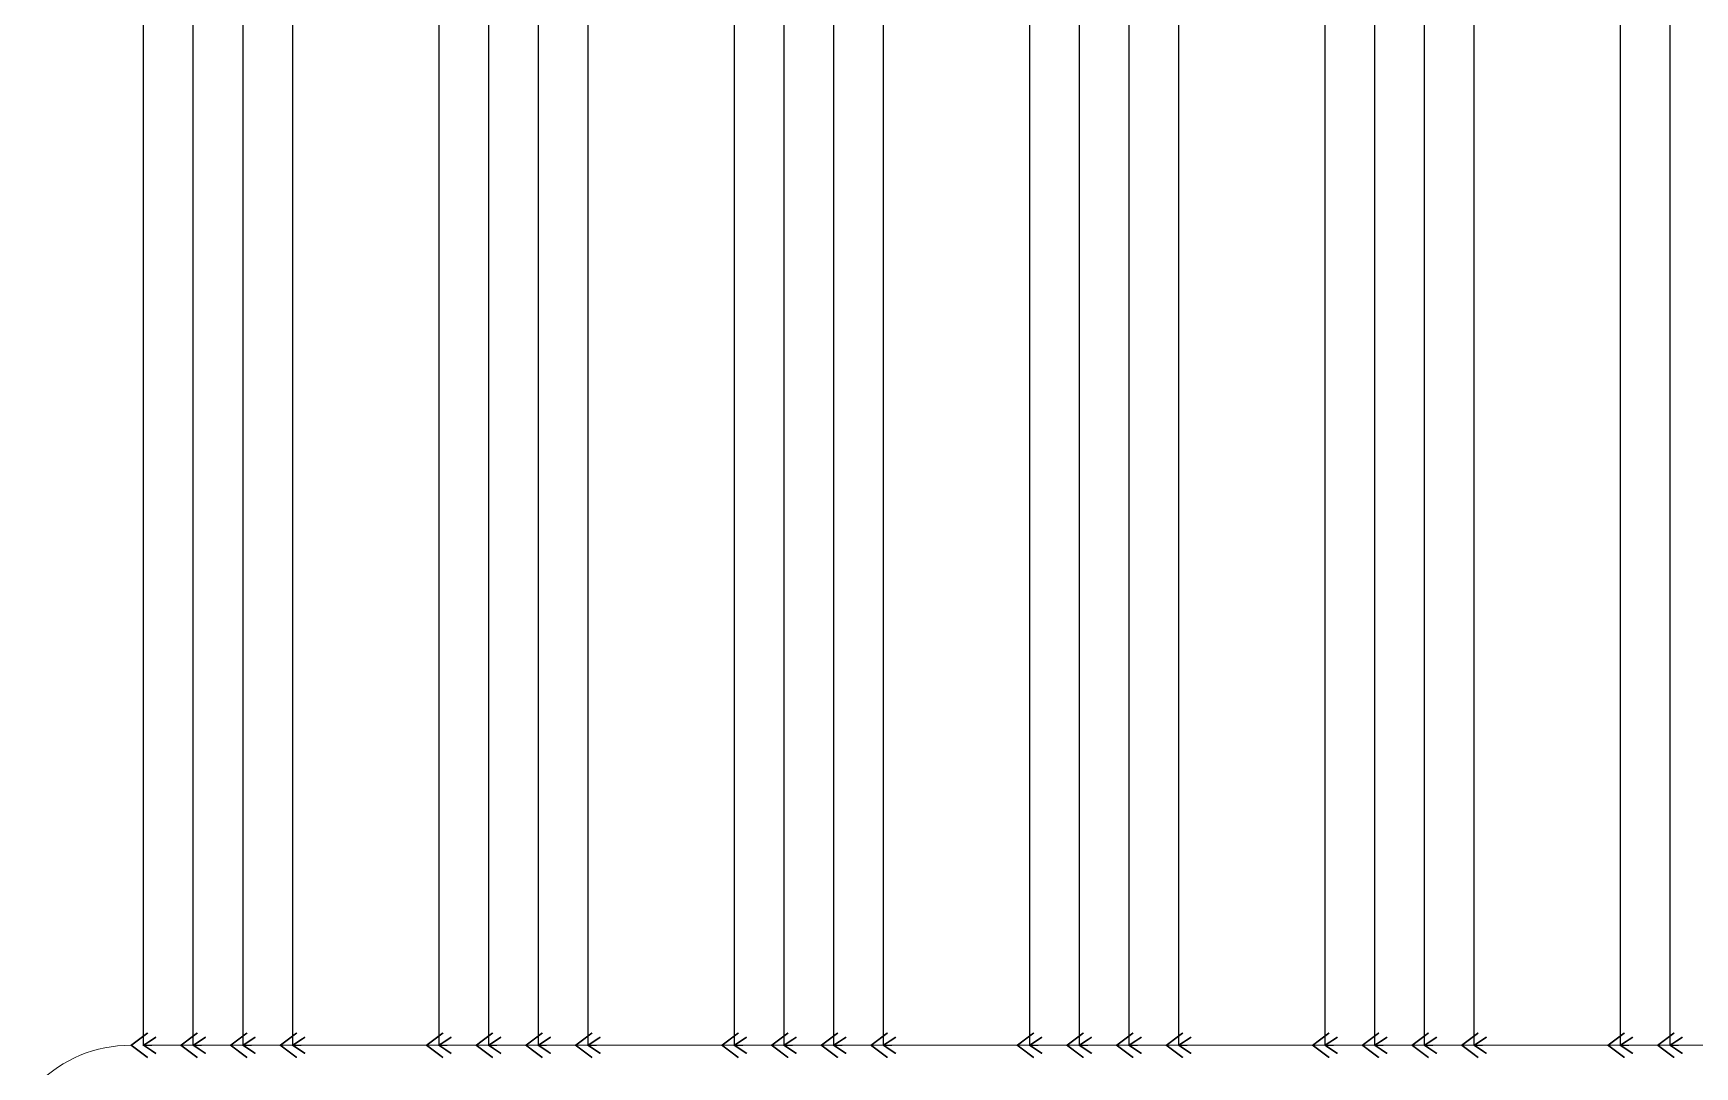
# Model space of a CAD drawing. Header units: inches. Extents: x -58 to 1235, y -506 to 1148.
# Drawn here: x 395.6 to 600.9, y 636.9 to 764.6 of the extents above; entities that cross this region are included whole.
import ezdxf
from ezdxf.enums import TextEntityAlignment as Align

# ---------------------------------------------------------------- set-up
doc = ezdxf.new("R2010")
doc.units = ezdxf.units.IN
doc.header["$MEASUREMENT"] = 0
doc.layers.add('RED_10AWG', color=1, linetype='Continuous')
doc.layers.add('SYMS', color=7, linetype='Continuous')
doc.styles.add('WD', font='romans.shx')

# ---------------------------------------------------------------- blocks, each defined once
blk = doc.blocks.new('HC01PJ_1-')
blk.add_line((0.031, 0), (0.094, 0))
for points in [[(0.062, -0.094, 0.0125, 0.0125, 0), (-0.063, 0, 0.0125, 0.0125, 0), (0.062, 0.094, 0, 0, 0)], [(0.125, 0.062, 0.0125, 0.0125, 0), (0.031, 0, 0.0125, 0.0125, 0), (0.125, -0.063, 0, 0, 0)]]:
    blk.add_lwpolyline(points, format="xyseb")
at = {"style": 'WD', "width": 0.85}
for tag, p in [('INST', (-0.012, 0.467)), ('LOC', (-0.012, 0.295)), ('TAG1', (-0.01, 0.125)), ('DESC1', (-0.01, -0.344)), ('DESC2', (-0.01, -0.516)), ('DESC3', (-0.01, -0.687))]:
    blk.add_attdef(tag, text='', height=0.125, dxfattribs=at).set_placement(p, align=Align.CENTER)
at = {"style": 'WD'}
for tag, p, flags in [('FAMILY', (0.206, 0.131), 9), ('X4TERMDESC01', (-0.094, 0.031), 1), ('X1TERMDESC02', (0.125, 0.031), 1)]:
    blk.add_attdef(tag, p, '', height=0.01, dxfattribs=dict(at, flags=flags))
at = {"style": 'WD', "flags": 9}
blk.add_attdef('WDTYPE', text='', height=0.01, dxfattribs=at).set_placement((-0.221, 0.075), align=Align.RIGHT)
at = {"color": 7, "style": 'WD', "flags": 1}
for tag, p in [('X4TERM01', (-0.063, 0)), ('X1TERM02', (0.094, 0))]:
    blk.add_attdef(tag, p, '', height=0.0125, dxfattribs=at)
at = {"style": 'WD'}
for tag, p in [('X2LINK', (0, 0.094)), ('X8LINK', (0, -0.094))]:
    blk.add_attdef(tag, p, '', height=0.01, dxfattribs=at)
at = {"linetype": 'Continuous', "style": 'WD', "flags": 9}
for tag, p in [('ASSYCODE', (0.219, 0.062)), ('MFG', (0.228, 0.089)), ('CAT', (0.23, 0.108))]:
    blk.add_attdef(tag, text='', height=0.01, dxfattribs=at).set_placement(p, align=Align.CENTER)
at = {"linetype": 'Continuous', "style": 'WD', "flags": 8}
blk.add_attdef('TERM01', text='', height=0.125, dxfattribs=at).set_placement((-0.104, -0.031), align=Align.TOP_RIGHT)
blk.add_attdef('TERM02', text='', height=0.125, dxfattribs=at).set_placement((0.146, -0.031), align=Align.TOP_LEFT)

msp = doc.modelspace()

# ---------------------------------------------------------------- linework, layer by layer
at = {"color": 5, "lineweight": 9}
for points in [[(506.48, 457.88), (407.68, 457.88, -0.414214), (391.43, 474.13), (391.43, 623.29, -0.414214), (407.68, 639.54), (407.77, 639.54)], [(410.31, 639.54), (769.53, 639.54, -0.414214), (785.78, 623.29), (785.78, 474.13, -0.414214), (769.53, 457.88), (635.92, 457.88)]]:
    msp.add_lwpolyline(points, format="xyb", dxfattribs=at)
at = {"layer": 'RED_10AWG'}
for p, q in [((409.29, 639.54), (409.29, 836.33)), ((415.43, 639.54), (415.43, 836.33)), ((421.57, 639.54), (421.57, 836.33)), ((427.71, 639.54), (427.71, 836.33)), ((445.79, 639.54), (445.79, 836.44)), ((451.93, 639.54), (451.93, 836.44)), ((458.07, 639.54), (458.07, 836.44)), ((464.21, 639.54), (464.21, 836.44)), ((482.29, 639.54), (482.29, 836.25)), ((488.43, 639.54), (488.43, 836.18)), ((494.57, 639.54), (494.57, 836.25)), ((500.71, 639.54), (500.71, 836.18)), ((518.78, 639.54), (518.78, 836.32)), ((524.92, 639.54), (524.92, 836.32)), ((531.06, 639.54), (531.06, 836.32)), ((537.2, 639.54), (537.2, 836.32)), ((555.28, 639.54), (555.28, 836.29)), ((561.42, 639.54), (561.42, 836.29)), ((567.56, 639.54), (567.56, 836.29)), ((573.7, 639.54), (573.7, 836.29)), ((591.77, 639.54), (591.77, 835.92)), ((597.91, 639.54), (597.91, 835.92))]:
    msp.add_line(p, q, dxfattribs=at)

# ---------------------------------------------------------------- block references
at = {"layer": 'SYMS', "color": 5, "lineweight": 9, "xscale": 16.25622826178745, "yscale": 16.25622826178745, "zscale": 16.25622826178745}
for p in [(408.79, 639.54), (414.93, 639.54), (421.07, 639.54), (427.21, 639.54), (445.28, 639.54), (451.42, 639.54), (457.56, 639.54), (463.7, 639.54), (481.78, 639.54), (487.92, 639.54), (494.06, 639.54), (500.2, 639.54), (518.27, 639.54), (524.41, 639.54), (530.55, 639.54), (536.69, 639.54), (554.77, 639.54), (560.91, 639.54), (567.05, 639.54), (573.19, 639.54), (591.26, 639.54), (597.4, 639.54)]:
    msp.add_blockref('HC01PJ_1-', p, dxfattribs=at)

doc.saveas('drawing.dxf')
